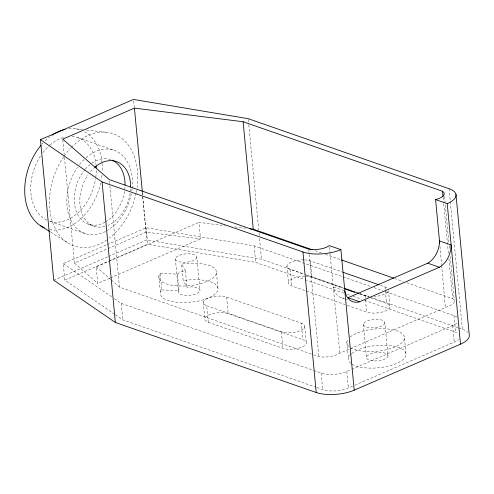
<?xml version="1.0" encoding="UTF-8"?>
<svg xmlns="http://www.w3.org/2000/svg" width="494" height="494" viewBox="0 0 494 494"><rect width="100%" height="100%" fill="white"/><g stroke="black" fill="none" stroke-linecap="round" stroke-linejoin="round"><path stroke-width="0.37" stroke-dasharray="2.47 1.85" d="M406.834 282.735L452.683 298.722L453.683 299.636A14.462 5.582 -5.4 0 1 447.731 306.527L338.322 353.877A14.462 5.582 -5.4 0 1 321.316 356.921L318.877 356.631L313.783 354.853M351.777 369.308L454.529 324.749A17.982 6.941 -5.4 0 0 457.067 323.014M354.748 385.234L456.092 341.28A17.982 6.941 -5.4 0 0 458.63 339.551M114.614 314.264L64.838 280.135L63.275 263.598L106.476 244.901M107.186 244.598L146.138 227.734L254.114 245.845L371.111 286.637M64.479 157.506L74.464 263.129L107.488 248.834M108.192 248.531L146.138 232.112L200.49 238.923L198.928 222.386L224.949 225.647M53.741 280.228L107.995 256.744M108.699 256.442L146.749 239.973L261.511 259.22L303.717 273.935M64.838 280.135L108.748 261.128M109.452 260.82L147.7 244.271L255.676 262.376L304.366 279.351M109.711 278.208L97.744 283.383L96.182 266.853L198.928 222.386M110.415 277.906L200.49 238.923M313.826 370.494L322.983 373.588A17.982 6.941 -5.4 0 0 344.769 372.254L351.067 369.617M316.839 387.531L324.546 390.118A17.982 6.941 -5.4 0 0 346.331 388.784L354.044 385.536M160.21 273.373L177.432 274.139A10.8 4.168 -5.4 0 1 185.404 270.687L181.588 264.123A28.955 11.177 -5.4 0 1 216.502 271.854A28.955 11.177 -5.4 0 1 183.756 286.026A28.955 11.177 -5.4 0 1 160.21 273.373L161.773 289.904A28.955 11.177 -5.4 0 0 185.318 302.556A28.955 11.177 -5.4 0 0 218.064 288.385A28.955 11.177 -5.4 0 0 183.151 280.654L181.588 264.123M161.773 289.904L178.995 290.67A10.8 4.168 -5.4 0 0 187.776 295.393A10.8 4.168 -5.4 0 0 199.99 290.108A10.8 4.168 -5.4 0 0 186.967 287.224L183.151 280.654M75.915 128.872L82.733 129.632M86.518 130.052L107.735 132.411M234.903 226.894L245.617 228.24M77.793 137.622L113.923 150.219M315.135 250.767L321.687 253.052M325.324 254.317L340.607 259.646M394.459 278.425L403.197 281.469M304.471 259.875A13.499 5.212 -5.4 0 1 310.318 260.875L342.219 271.996M380.639 285.39L384.987 286.909A13.499 5.212 -5.4 0 1 386.987 287.866M374.02 287.65L382.739 290.688M385.647 291.701L455.598 316.191A17.982 6.941 -5.4 0 1 456.802 316.876M306.632 274.948L343.015 287.638M359.756 293.473L369.216 296.771M369.944 297.024L458 327.726M458.722 327.979L462.365 329.245A27.003 10.417 -5.4 0 1 467.762 332.314M303.798 259.856A13.499 5.212 -5.4 0 0 288.867 263.395A13.499 5.212 -5.4 0 0 290.392 269.502L304.162 274.3M304.891 274.553L343.311 287.953M359.984 293.763L365.06 295.536A13.499 5.212 -5.4 0 0 368.956 296.375M306.033 276.412A13.499 5.212 -5.4 0 1 311.881 277.406L343.781 288.527M359.002 293.837L368.425 297.122M371.327 298.135L386.549 303.44A13.499 5.212 -5.4 0 1 385.616 310.899A13.499 5.212 -5.4 0 1 366.622 312.066L345.596 304.736M344.102 290.725L333.209 286.928L330.097 254.015M305.088 279.604L343.608 293.035M347.239 294.301L350.147 295.313M353.056 296.326L361.775 299.37M364.683 300.383L457.16 332.728A17.982 6.941 -5.4 0 1 458.37 333.407M341.453 297.734L344.355 298.747M345.084 299L348.715 300.266M304.675 276.381A13.499 5.212 -5.4 0 0 290.25 280.055A13.499 5.212 -5.4 0 0 291.954 286.032L344.874 304.483M88.537 224.288L94.132 226.24M85.326 233.656L49.196 221.059A44.102 31.122 -70.8 0 0 95.62 178.587M208.246 322.261L206.683 305.724A13.499 5.212 -5.4 0 1 203.843 300.846C207.344 297.351 212.599 296.628 217.304 296.141A13.499 5.212 -5.4 0 1 226.61 297.104L301.278 323.138L302.841 339.668A13.499 5.212 -5.4 0 1 301.908 347.128L299.024 348.14A13.499 5.212 -5.4 0 1 282.914 348.295L208.246 322.261A13.499 5.212 -5.4 0 1 205.405 317.376C208.906 313.881 214.161 313.165 218.867 312.671A13.499 5.212 -5.4 0 1 228.172 313.634L302.841 339.668M206.683 305.724L281.352 331.758A13.499 5.212 -5.4 0 0 297.462 331.604L300.346 330.597A13.499 5.212 -5.4 0 0 301.278 323.138M111.317 280.018L119.468 287.107L313.054 354.599M114.312 298.598L121.24 303.347L313.097 370.241M115.244 314.697L122.802 319.884L316.111 387.277M50.579 232.075L67.24 242.529M63.275 263.598L111.792 296.869M96.182 266.853L110.736 279.511M74.464 263.129L97.744 283.383M339.878 352.877L333.209 286.928A20.248 14.289 -70.8 0 0 344.67 298.222M449.077 188.72L450.244 201.002M450.312 201.774L462.365 329.245M444.52 196.563L448.855 242.647M449.145 245.716L449.503 249.556M450.158 256.472L454.35 301.019M443.106 197.402L443.612 202.775M443.686 203.54L448.404 253.434M448.91 258.807L452.683 298.722M453.961 315.518L455.524 332.054M452.695 325.632L454.258 342.163M404.493 338.378L406.056 354.908M388.457 290.398L390.019 306.928M384.987 286.909L385.271 289.91M385.345 290.663L386.549 303.44M384.863 322.953A10.8 4.168 -5.4 0 1 368.283 327.596A10.8 4.168 -5.4 0 1 369.197 320.285A10.8 4.168 -5.4 0 1 384.863 322.953L387.988 356.02A10.8 4.168 -5.4 0 1 371.414 360.657A10.8 4.168 -5.4 0 1 372.328 353.346A10.8 4.168 -5.4 0 1 387.988 356.02M365.06 295.536L366.622 312.066M363.368 324.268L366.492 357.335M346.868 341.91L348.431 358.44M346.837 371.445L348.4 387.981M329.442 247.124L330.023 253.249M321.088 373.026L322.656 389.556M310.318 260.875L311.881 277.406M308.793 249.933L309.151 253.774M309.225 254.54L318.877 356.631M304.749 326.627L306.311 343.157M290.392 269.502L291.954 286.032M286.921 266.013L288.484 282.543M281.352 331.758L282.914 348.295M248.297 119.462L248.735 124.068M248.809 124.834L258.751 230.037M259.041 233.112L259.257 235.416M259.548 238.485L261.511 259.22M254.114 245.845L255.676 262.376M226.61 297.104L228.172 313.634M216.489 272.83L218.052 289.367M203.213 302.235L204.775 318.772M196.859 257.405A10.8 4.168 -5.4 0 1 180.285 262.048A10.8 4.168 -5.4 0 1 181.199 254.737A10.8 4.168 -5.4 0 1 196.859 257.405L199.984 290.472M185.404 270.687L186.967 287.224M177.432 274.139L178.995 290.67M175.364 258.72L178.495 291.787M158.864 276.362L160.427 292.893M146.138 227.734L147.7 244.271M142.377 192.308L146.138 232.112M133.608 100.98L134.189 107.124M142.247 192.364L146.749 239.973M121.24 303.347L122.802 319.884M109.452 181.181L109.816 185.015M109.89 185.787L119.468 287.107M62.812 139.901L64.189 154.443M439.969 246.259L441.58 264.549M441.648 265.315L445.335 307.237M71.334 147.428A59.404 41.916 -70.8 0 1 118.844 136.43A59.404 41.916 -70.8 0 1 137.079 187.374M136.64 190.276A59.404 41.916 -70.8 0 1 136.233 192.456M136.085 193.179A59.404 41.916 -70.8 0 1 109.378 238.059M106.76 239.961A59.404 41.916 -70.8 0 1 55.347 228.79A59.404 41.916 -70.8 0 1 63.757 156.709M64.171 156.116A59.404 41.916 -70.8 0 1 70.383 148.428M130.57 189.14A34.197 24.132 -70.8 0 1 130.397 191.221M130.132 193.308A34.197 24.132 -70.8 0 1 126.52 205.584L122.407 212.957A34.197 24.132 -70.8 0 1 108.112 225.332M104.926 226.437A34.197 24.132 -70.8 0 1 81.485 212.198A34.197 24.132 -70.8 0 1 88.043 174.814M90.526 171.554A34.197 24.132 -70.8 0 1 94.187 167.756M387.827 291.793A13.499 5.212 -5.4 0 1 374.366 296.499M124.97 187.189A34.197 24.132 -70.8 0 1 124.803 189.27M124.531 191.357A34.197 24.132 -70.8 0 1 120.925 203.633L116.806 211.006A34.197 24.132 -70.8 0 1 105.66 221.775M105.142 222.072A34.197 24.132 -70.8 0 1 76.397 211.673A34.197 24.132 -70.8 0 1 84.925 169.603M85.363 169.09A34.197 24.132 -70.8 0 1 90.05 164.564M92.051 163.082A34.197 24.132 -70.8 0 1 110.712 159.587M86.018 157.691A44.102 31.122 -70.8 0 1 118.992 152.683A44.102 31.122 -70.8 0 1 132.164 187.825M132.096 188.492A44.102 31.122 -70.8 0 1 131.75 191.184M131.274 193.876A44.102 31.122 -70.8 0 1 107.408 230.414M105.395 231.525A44.102 31.122 -70.8 0 1 70.247 218.811A44.102 31.122 -70.8 0 1 77.465 167.343M79.429 164.663A44.102 31.122 -70.8 0 1 84.171 159.377M72.013 136.498A44.102 31.122 -70.8 0 1 95.997 164.743M96.268 170.566A44.102 31.122 -70.8 0 1 95.719 177.914M46.776 220.083A44.102 31.122 -70.8 0 1 40.588 155.863M42.898 152.584A44.102 31.122 -70.8 0 1 49.419 145.502M49.888 145.094A44.102 31.122 -70.8 0 1 63.874 137.363M84.665 131.824A52.203 36.84 -70.8 0 1 102.042 162.81M102.104 163.563A52.203 36.84 -70.8 0 1 102.221 171.467M101.931 175.265A52.203 36.84 -70.8 0 1 101.313 179.73M100.696 182.916A52.203 36.84 -70.8 0 1 49.931 229.611M42.064 144.081A52.203 36.84 -70.8 0 1 43.089 142.951M45.201 140.802A52.203 36.84 -70.8 0 1 49.635 136.962M68.808 128.743A52.203 36.84 -70.8 0 1 80.423 129.959M350.166 336.957A28.955 11.177 -5.4 0 1 393.465 329.881A28.955 11.177 -5.4 0 1 394.867 346.973A28.955 11.177 -5.4 0 1 351.073 347.974M348.783 346.362A28.955 11.177 -5.4 0 1 348.214 338.921M351.728 353.488A28.955 11.177 -5.4 0 1 395.583 346.547A28.955 11.177 -5.4 0 1 395.336 363.954A28.955 11.177 -5.4 0 1 351.58 363.862M350.931 363.386A28.955 11.177 -5.4 0 1 351.166 353.976"/><path stroke-width="0.74" d="M40.459 139.697L133.466 99.448L248.229 118.69L449.077 188.72A27.003 10.417 -5.4 0 1 447.212 203.645L460.501 344.17L354.204 390.174A27.003 10.417 -5.4 0 1 316.209 392.502L115.355 322.477L53.741 280.228L40.459 139.697L102.067 181.946L302.921 251.971A27.003 10.417 -5.4 0 0 340.916 249.649L354.204 390.174M439.703 243.209L435.597 199.595L437.925 198.891A14.128 5.453 -5.4 0 0 443.532 192.141L442.525 191.258L243.116 121.734L134.417 108.112L62.744 139.135L109.31 179.643L308.719 249.167L311.084 249.464A14.128 5.453 -5.4 0 0 327.757 246.568L329.3 245.598L340.916 249.649M427.779 263.209L348.054 297.709L359.675 301.76L439.394 267.26A20.248 14.289 -70.8 0 0 451.121 244.975L439.506 240.924A20.248 14.289 -70.8 0 1 427.779 263.209L439.394 267.26M249.445 228.716L253.274 229.197L312.22 249.748M435.597 199.595L447.212 203.645M341.335 259.9L393.73 278.171M342.941 272.25L379.188 284.884M344.756 288.453L358.533 293.257M345.232 289.033L354.655 292.318M40.329 225.641L49.937 231.674M455.956 194.333L469.244 334.864A27.003 10.417 -5.4 0 1 460.501 344.17M442.525 191.258L443.032 196.631M302.921 251.971L316.209 392.502M243.116 121.734L253.274 229.197M134.417 108.112L142.303 191.542M102.067 181.946L115.355 322.477M359.675 301.76A20.248 14.289 -70.8 0 1 344.824 290.978M94.669 167.33A34.197 24.132 -70.8 0 1 130.638 187.084M112.126 160.136A34.197 24.132 -70.8 0 1 125.038 185.133M96.114 166.015A44.102 31.122 -70.8 0 1 96.231 167.948M44.411 227.882A52.203 36.84 -70.8 0 1 41.058 145.242M51.938 135.294A52.203 36.84 -70.8 0 1 65.165 129.348"/></g></svg>
